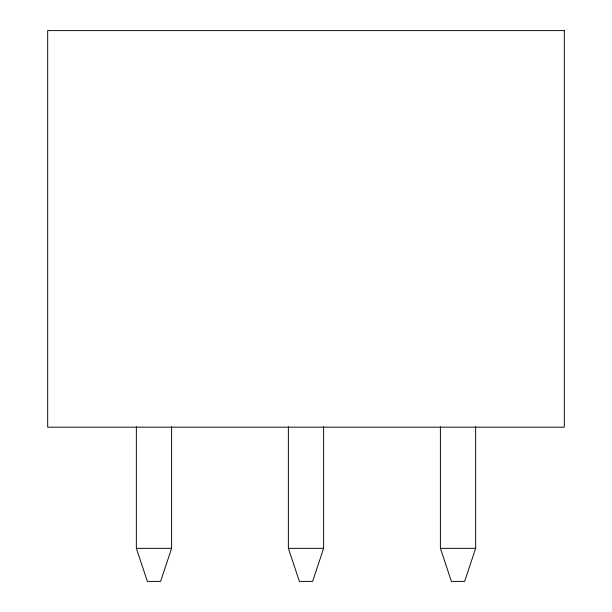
<?xml version="1.0" encoding="UTF-8"?>
<svg xmlns="http://www.w3.org/2000/svg" width="612" height="612" viewBox="0 0 612 612"><rect width="100%" height="100%" fill="white"/><g stroke="black" fill="none" stroke-linecap="round" stroke-linejoin="round"><path stroke-width="0.92" d="M171.605 426.618L171.605 548.352L160.589 581.4L147.37 581.4L136.354 548.352L136.354 426.618M323.626 426.618L323.626 548.352L312.61 581.4L299.39 581.4L288.374 548.352L288.374 426.618M475.646 426.618L475.646 548.352L464.63 581.4L451.411 581.4L440.395 548.352L440.395 426.618M136.354 548.352L171.605 548.352M288.374 548.352L323.626 548.352M440.395 548.352L475.646 548.352M564.325 30.6L47.675 30.6L47.675 427.176L564.325 427.176L564.325 30.6"/></g></svg>
